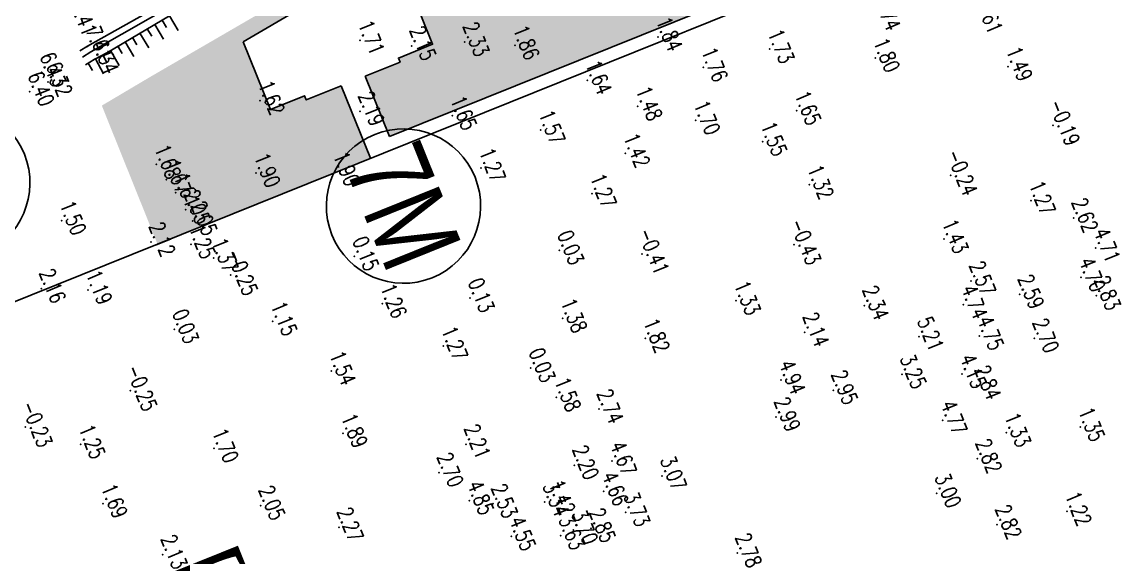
# Model space of a CAD drawing. Header units: millimetres. Extents: x 405522 to 410309, y 2303080 to 2310223.
# Drawn here: x 407244.8 to 407373.1, y 2306357.4 to 2306419.9 of the extents above; entities that cross this region are included whole.
import ezdxf
from ezdxf.enums import TextEntityAlignment as Align
from ezdxf.xclip import XClip

# ---------------------------------------------------------------- set-up
doc = ezdxf.new("R2010")
doc.units = ezdxf.units.MM
doc.header["$LTSCALE"] = 10
doc.header["$MEASUREMENT"] = 0
doc.header["$XCLIPFRAME"] = 0
doc.layers.get('0').update_dxf_attribs({"linetype": 'CONTINUOUS'})
doc.layers.get('Defpoints').update_dxf_attribs({"linetype": 'CONTINUOUS'})
for name, color, linetype in [('Bao', 1, 'CONTINUOUS'), ('caodo', 7, 'CONTINUOUS'), ('co', 84, 'CONTINUOUS'), ('De', 5, 'CONTINUOUS'), ('DIM', 4, 'CONTINUOUS'), ('Line', 136, 'CONTINUOUS'), ('Other', 9, 'CONTINUOUS')]:
    doc.layers.add(name, color=color, linetype=linetype)
doc.styles.add('1', font='VHAVAN_2.TTF')
doc.styles.add('Dien', font='simplex.shx', dxfattribs={"width": 0.75})
doc.styles.add('TextH', font='vntimeh.shx', dxfattribs={"width": 0.75})
doc.styles.add('txt', font='romans.shx', dxfattribs={"height": 0.2})
doc.dimstyles.new('D6.7', dxfattribs={"dimscale": 6.7, "dimtxt": 1.5, "dimasz": 2, "dimexe": 1.5, "dimexo": 0.5, "dimgap": 1, "dimtad": 1, "dimdec": 0, "dimdsep": 46, "dimtxsty": 'Dien', "dimcen": 1, "dimclrd": 256, "dimclre": 256, "dimclrt": 7, "dimaunit": 1, "dimadec": 3, "dimazin": 0, "dimtfac": 1, "dimtdec": 0, "dimtmove": 1, "dimatfit": 0, "dimfxl": 1, "dimtolj": 1, "dimtzin": 0, "dimlwe": -1, "dimarcsym": 0})

# ---------------------------------------------------------------- blocks, each defined once
blk = doc.blocks.new('*D6')
at = {"layer": 'Defpoints', "color": 0, "linetype": 'Continuous'}
for p in [(408519.4833505661, 2306591.769921404), (407115.9648304658, 2305987.299088136), (407150.70168588, 2305900.970934093)]:
    blk.add_point(p, dxfattribs=at)
at = {"layer": 'DIM', "linetype": 'Continuous'}
for p, q in [((408520.7338872618, 2306588.662083253), (408571.7275641989, 2306461.932419749)), ((407117.2153671616, 2305984.191249985), (407154.4532959671, 2305891.64741964))]:
    blk.add_line(p, q, dxfattribs=at)
at = {"layer": 'DIM', "linetype": 'Continuous', "lineweight": -2}
blk.add_line((408555.5446015078, 2306466.253787419), (407163.1330384839, 2305905.973080876), dxfattribs=at)
at = {"layer": 'DIM', "linetype": 'Continuous'}
for points in [[(408554.7109103773, 2306468.32567952), (408556.3782926383, 2306464.181895318), (408567.9759541118, 2306471.255934202)], [(407162.2993473534, 2305908.044972977), (407163.9667296144, 2305903.901188775), (407150.70168588, 2305900.970934093)]]:
    blk.add_solid(points, dxfattribs=at)
at = {"layer": 'DIM', "color": 7, "linetype": 'Continuous', "insert": (407854.9619415608, 2306196.990867676), "char_height": 10.05, "attachment_point": 5, "rotation": 21.918943909939344, "style": 'Dien'}
blk.add_mtext('\\A1;1528', dxfattribs=at)
blk = doc.blocks.new('kh_truc_thep')
at = {"color": 6}
blk.add_circle((0, -3), 3.000000000001425, dxfattribs=at)
at = {"color": 7, "style": '1', "width": 0.8}
blk.add_attdef('KH_TRUC', text='', height=3.000000000001425, dxfattribs=at).set_placement((0, -3), align=Align.MIDDLE)
blk = doc.blocks.new('20')
at = {"layer": 'caodo', "color": 8, "linetype": 'Continuous'}
for p in [(-355.0999999999767, -891.3999999999069, 5.09), (-323.3099999999977, -890.7099999999627, -0.6099999999999999), (-317.289999999979, -891.3699999996461, -0.1699999999999999), (-311.0799999999581, -890.9099999996834, 0.01000000000000023), (-305.2399999999907, -891.2900000000373, -0.4599999999999997), (-288.539999999979, -890.3100000000559, -0.4799999999999998), (-275.4899999999907, -891.7299999999814, -0.5899999999999999), (-354.3299999999581, -892.9399999999441, 4.02), (-283.2599999999511, -893.8599999998696, -0.5599999999999998), (-263.179999999993, -892.7599999997765, -0.5199999999999998), (-247.679999999993, -893.7799999997951, -0.8299999999999998), (-360.4599999999627, -894.4399999999441, 4.109999999999999), (-359.7199999999721, -895.5699999998324, 4), (-296.7699999999604, -895.3599999998696, -0.6799999999999997), (-361.8499999999767, -896.6899999999441, 4.08), (-334.9699999999721, -897.7299999999814, -0.6999999999999997), (-323.2999999999884, -899, -0.1299999999999999), (-290.8899999999558, -898.3999999999069, -0.8399999999999999), (-272.3699999999953, -898.9199999999255, -0.6699999999999997), (-312.5499999999884, -899.5099999997765, -0.6699999999999997), (-284.1399999999558, -900.0499999998137, -0.6199999999999999), (-302.2399999999907, -901.1699999999255, -0.7499999999999998), (-242.429999999993, -900.6099999998696, -2.51), (-276.320000000007, -902.5299999997951, -0.7699999999999998), (-292.3299999999581, -903.8699999996461, -0.8999999999999999), (-347.070000000007, -905.179999999702, -0.6399999999999999), (-335.4599999999627, -906.179999999702, -0.4199999999999997), (-326.2199999999721, -906.0099999997765, -0.4199999999999997), (-309.179999999993, -905.5800000000745, -1.05), (-254.3899999999558, -906.4399999999441, -2.56), (-345.8999999999651, -906.9499999997206, -0.6499999999999999), (-270.8800000000047, -907.5499999998137, -0.9999999999999998), (-344.8299999999581, -908.4899999997579, -0.7099999999999997), (-296.2299999999814, -908.589999999851, -1.05), (-343.6399999999558, -910.4699999997392, -0.27), (-245.0199999999604, -909.4099999996834, -1.05), (-358.1300000000047, -911.7399999997579, -0.8199999999999998), (-342.8299999999581, -911.7900000000373, -0.27), (-240.0299999999697, -911.4199999999255, 0.3000000000000003), (-347.7199999999721, -914.2299999999814, -0.1999999999999997), (-255.1699999999837, -913.8799999998882, -0.8899999999999999), (-343.039999999979, -914.4899999997579, -1.07), (-300.0499999999884, -915.2099999999627, -2.29), (-290.3899999999558, -915.6099999998696, -2.73), (-272.6599999999744, -914.5200000000186, -2.75), (-237.4499999999534, -914.9099999996834, 2.39), (-340.3999999999651, -916.089999999851, -0.9499999999999997), (-323.9599999999627, -915.9099999996834, -2.17), (-338.3899999999558, -918.089999999851, -2.57), (-251.9899999999907, -918.7799999997951, 0.25), (-239.1699999999837, -918.339999999851, 2.38), (-360.5099999999511, -919.6599999996834, -0.1599999999999997), (-355.070000000007, -919.8300000000745, -1.13), (-310.4799999999814, -920.7700000000186, -2.19), (-246.320000000007, -920.339999999851, 0.27), (-237.3999999999651, -920.5, 0.5100000000000002), (-320.7199999999721, -921.4099999996834, -1.06), (-279.4199999999837, -921.0800000000745, -0.9899999999999998), (-264.4499999999534, -921.6399999996647, 0.02000000000000002), (-252.9199999999837, -921.5299999997951, 2.42), (-299.6699999999837, -923.1199999996461, -0.9399999999999997), (-344.9899999999907, -924.3899999996647, -2.29), (-333.4899999999907, -923.4899999997579, -1.17), (-290.0199999999604, -925.4499999997206, -0.4999999999999998), (-271.4199999999837, -924.7599999997765, -0.1799999999999997), (-258.0599999999977, -925.2599999997765, 2.89), (-251.039999999979, -925.1699999999255, 2.43), (-244.5999999999767, -925.4599999999627, 0.3800000000000003), (-313.5899999999674, -926.3599999998696, -1.05), (-326.6499999999651, -929.25, -0.7799999999999998), (-303.3800000000047, -928.9099999996834, -2.29), (-260.070000000007, -929.6499999999069, 0.9300000000000002), (-253.070000000007, -929.6099999998696, 1.830000000000001), (-274.1900000000023, -930.3100000000559, 2.620000000000001), (-251.359999999986, -930.9399999999441, 0.52), (-350.1300000000047, -931.5600000000559, -2.57), (-300.3899999999558, -932.3199999998324, -0.7399999999999998), (-268.0799999999581, -931.5, 0.6300000000000003), (-295.429999999993, -933.7099999999627, 0.4200000000000004), (-274.7599999999511, -934.6399999996647, 0.6700000000000004), (-362.359999999986, -935.7799999997951, -2.55), (-255.3099999999977, -935.0099999997765, 2.450000000000001), (-239.2599999999511, -935.7999999998137, -0.9699999999999998), (-325.2799999999697, -936.5400000000373, -0.4299999999999997), (-247.8800000000047, -936.4499999997206, -0.9899999999999998), (-355.8999999999651, -937.8300000000745, -1.07), (-340.3499999999767, -938.2799999997951, -0.6199999999999999), (-310.9400000000023, -937.7999999998137, -0.1099999999999999), (-293.8899999999558, -939.7700000000186, 2.35), (-251.2599999999511, -939.5, 0.5), (-314.0999999999767, -941.1099999998696, 0.3800000000000003), (-298.2999999999884, -940.25, -0.1199999999999997), (-288.0599999999977, -941.5099999997765, 0.7500000000000004), (-294.859999999986, -943.3100000000559, 2.34), (-256.0099999999511, -943.5299999997951, 0.6800000000000002), (-353.289999999979, -944.75, -0.6299999999999999), (-334.9199999999837, -944.9599999999627, -0.27), (-310.5499999999884, -944.3699999996461, 2.530000000000001), (-307.7799999999697, -944.7399999997579, 0.2100000000000004), (-301.7699999999604, -944.5299999997951, 1.02), (-301.0499999999884, -944.2999999998137, -0.8999999999999999), (-292.320000000007, -945.7299999999814, 1.41), (-240.789999999979, -945.6399999996647, -1.1), (-325.7799999999697, -947.4899999997579, -0.04999999999999982), (-298.4099999999744, -947.7999999998137, 1.38), (-296.3399999999674, -947.589999999851, 0.5300000000000002), (-248.9599999999627, -947.1899999999441, 0.5), (-305.6599999999744, -948.5400000000373, 2.23), (-299.9099999999744, -948.4499999997206, 1.31), (-346.3299999999581, -950.679999999702, -0.1899999999999999), (-279.2799999999697, -950.5, 0.4600000000000004)]:
    blk.add_point(p, dxfattribs=at)
at = {"layer": 'caodo', "color": 8, "linetype": 'Continuous', "style": 'txt', "width": 0.75}
for s, p in [('1.74', (-262.570000000007, -887.8999999999069, -0.5799999999999998)), ('1.61', (-250.679999999993, -888.2399999997579, -0.7099999999999997)), ('6.41', (-356.359999999986, -888.4899999997579, 4.09)), ('1.71', (-322.8099999999977, -890.7099999999627, -0.6099999999999999)), ('2.33', (-310.5799999999581, -890.9099999996834, 0.01000000000000023)), ('1.84', (-288.039999999979, -890.3100000000559, -0.4799999999999998)), ('7.41', (-354.5999999999767, -891.3999999999069, 5.09)), ('2.15', (-316.789999999979, -891.3699999996461, -0.1699999999999999)), ('1.86', (-304.7399999999907, -891.2900000000373, -0.4599999999999997)), ('1.73', (-274.9899999999907, -891.7299999999814, -0.5899999999999999)), ('6.34', (-353.8289999999688, -892.9399999999441, 4.02)), ('1.80', (-262.679999999993, -892.7599999997765, -0.5199999999999998)), ('6.43', (-359.9589999999735, -894.4399999999441, 4.109999999999999)), ('1.76', (-282.7599999999511, -893.8599999998696, -0.5599999999999998)), ('1.49', (-247.179999999993, -893.7799999997951, -0.8299999999999998)), ('6.32', (-359.2189999999828, -895.5699999998324, 4)), ('1.64', (-296.2699999999604, -895.3599999998696, -0.6799999999999997)), ('6.40', (-361.3499999999767, -896.6899999999441, 4.08)), ('1.62', (-334.4699999999721, -897.7299999999814, -0.6999999999999997)), ('1.48', (-290.3899999999558, -898.3999999999069, -0.8399999999999999)), ('2.19', (-322.7999999999884, -899, -0.1299999999999999)), ('1.65', (-312.0499999999884, -899.5099999997765, -0.6699999999999997)), ('1.65', (-271.8699999999953, -898.9199999999255, -0.6699999999999997)), ('1.57', (-301.7399999999907, -901.1699999999255, -0.7499999999999998)), ('1.70', (-283.6399999999558, -900.0499999998137, -0.6199999999999999)), ('-0.19', (-241.929999999993, -900.6099999998696, -2.51)), ('1.55', (-275.820000000007, -902.5299999997951, -0.7699999999999998)), ('1.42', (-291.8299999999581, -903.8699999996461, -0.8999999999999999)), ('1.68', (-346.570000000007, -905.179999999702, -0.6399999999999999)), ('1.90', (-334.9599999999627, -906.179999999702, -0.4199999999999997)), ('1.90', (-325.7199999999721, -906.0099999997765, -0.4199999999999997)), ('1.27', (-308.679999999993, -905.5800000000745, -1.05)), ('-0.24', (-253.8899999999558, -906.4399999999441, -2.56)), ('1.67', (-345.3999999999651, -906.9499999997206, -0.6499999999999999)), ('1.32', (-270.3800000000047, -907.5499999998137, -0.9999999999999998)), ('1.61', (-344.3299999999581, -908.4899999997579, -0.7099999999999997)), ('1.27', (-295.7299999999814, -908.589999999851, -1.05)), ('1.27', (-244.5199999999604, -909.4099999996834, -1.05)), ('2.05', (-343.1399999999558, -910.4699999997392, -0.27)), ('2.62', (-239.5299999999697, -911.4199999999255, 0.3000000000000003)), ('1.50', (-357.6300000000047, -911.7399999997579, -0.8199999999999998)), ('2.05', (-342.3299999999581, -911.7900000000373, -0.27)), ('-0.43', (-272.1599999999744, -914.5200000000186, -2.75)), ('1.43', (-254.6699999999837, -913.8799999998882, -0.8899999999999999)), ('2.12', (-347.2199999999721, -914.2299999999814, -0.1999999999999997)), ('1.25', (-342.539999999979, -914.4899999997579, -1.07)), ('0.03', (-299.5499999999884, -915.2099999999627, -2.29)), ('-0.41', (-289.8899999999558, -915.6099999998696, -2.73)), ('4.71', (-236.9499999999534, -914.9099999996834, 2.39)), ('1.37', (-339.8999999999651, -916.089999999851, -0.9499999999999997)), ('0.15', (-323.4599999999627, -915.9099999996834, -2.17)), ('-0.25', (-337.8899999999558, -918.089999999851, -2.57)), ('2.57', (-251.4899999999907, -918.7799999997951, 0.25)), ('4.70', (-238.6699999999837, -918.339999999851, 2.38)), ('2.16', (-360.0099999999511, -919.6599999996834, -0.1599999999999997)), ('1.19', (-354.570000000007, -919.8300000000745, -1.13)), ('2.59', (-245.820000000007, -920.339999999851, 0.27)), ('2.83', (-236.8999999999651, -920.5, 0.5100000000000002)), ('1.26', (-320.2199999999721, -921.4099999996834, -1.06)), ('0.13', (-309.9799999999814, -920.7700000000186, -2.19)), ('1.33', (-278.9199999999837, -921.0800000000745, -0.9899999999999998)), ('2.34', (-263.9499999999534, -921.6399999996647, 0.02000000000000002)), ('4.74', (-252.4199999999837, -921.5299999997951, 2.42)), ('0.03', (-344.4899999999907, -924.3899999996647, -2.29)), ('1.15', (-332.9899999999907, -923.4899999997579, -1.17)), ('1.38', (-299.1699999999837, -923.1199999996461, -0.9399999999999997)), ('1.82', (-289.5199999999604, -925.4499999997206, -0.4999999999999998)), ('2.14', (-270.9199999999837, -924.7599999997765, -0.1799999999999997)), ('5.21', (-257.5599999999977, -925.2599999997765, 2.89)), ('4.75', (-250.539999999979, -925.1699999999255, 2.43)), ('2.70', (-244.0999999999767, -925.4599999999627, 0.3800000000000003)), ('1.27', (-313.0899999999674, -926.3599999998696, -1.05)), ('1.54', (-326.1499999999651, -929.25, -0.7799999999999998)), ('0.03', (-302.8800000000047, -928.9099999996834, -2.29)), ('4.94', (-273.6900000000023, -930.3100000000559, 2.620000000000001)), ('3.25', (-259.570000000007, -929.6499999999069, 0.9300000000000002)), ('4.15', (-252.570000000007, -929.6099999998696, 1.830000000000001)), ('-0.25', (-349.6300000000047, -931.5600000000559, -2.57)), ('2.95', (-267.5799999999581, -931.5, 0.6300000000000003)), ('2.84', (-250.859999999986, -930.9399999999441, 0.52)), ('1.58', (-299.8899999999558, -932.3199999998324, -0.7399999999999998)), ('2.74', (-294.929999999993, -933.7099999999627, 0.4200000000000004)), ('2.99', (-274.2599999999511, -934.6399999996647, 0.6700000000000004)), ('-0.23', (-361.859999999986, -935.7799999997951, -2.55)), ('4.77', (-254.8099999999977, -935.0099999997765, 2.450000000000001)), ('1.35', (-238.7599999999511, -935.7999999998137, -0.9699999999999998)), ('1.89', (-324.7799999999697, -936.5400000000373, -0.4299999999999997)), ('1.33', (-247.3800000000047, -936.4499999997206, -0.9899999999999998)), ('1.25', (-355.3999999999651, -937.8300000000745, -1.07)), ('1.70', (-339.8499999999767, -938.2799999997951, -0.6199999999999999)), ('2.21', (-310.4400000000023, -937.7999999998137, -0.1099999999999999)), ('2.82', (-250.7599999999511, -939.5, 0.5)), ('2.20', (-297.7999999999884, -940.25, -0.1199999999999997)), ('4.67', (-293.3899999999558, -939.7700000000186, 2.35)), ('2.70', (-313.5999999999767, -941.1099999998696, 0.3800000000000003)), ('3.07', (-287.5599999999977, -941.5099999997765, 0.7500000000000004)), ('4.66', (-294.359999999986, -943.3100000000559, 2.34)), ('3.00', (-255.5099999999511, -943.5299999997951, 0.6800000000000002)), ('1.69', (-352.789999999979, -944.75, -0.6299999999999999)), ('4.85', (-310.0499999999884, -944.3699999996461, 2.530000000000001)), ('2.53', (-307.2799999999697, -944.7399999997579, 0.2100000000000004)), ('3.34', (-301.2699999999604, -944.5299999997951, 1.02)), ('1.42', (-300.5499999999884, -944.2999999998137, -0.8999999999999999)), ('2.05', (-334.4199999999837, -944.9599999999627, -0.27)), ('3.73', (-291.820000000007, -945.7299999999814, 1.41)), ('1.22', (-240.289999999979, -945.6399999996647, -1.1)), ('2.82', (-248.4599999999627, -947.1899999999441, 0.5)), ('2.27', (-325.2799999999697, -947.4899999997579, -0.04999999999999982)), ('3.63', (-299.4099999999744, -948.4499999997206, 1.31)), ('3.70', (-297.9099999999744, -947.7999999998137, 1.38)), ('2.85', (-295.8399999999674, -947.589999999851, 0.5300000000000002)), ('4.55', (-305.1599999999744, -948.5400000000373, 2.23)), ('2.13', (-345.8299999999581, -950.679999999702, -0.1899999999999999)), ('2.78', (-278.7799999999697, -950.5, 0.4600000000000004))]:
    blk.add_text(s, height=1.8, rotation=292, dxfattribs=at).set_placement(p, align=Align.CENTER)

msp = doc.modelspace()

# ---------------------------------------------------------------- hatches: boundary and pattern name
at = {"layer": 'co', "linetype": 'Continuous'}
h = msp.add_hatch(dxfattribs=at)
h.set_pattern_fill('GRASS', color=86, scale=0.9999999999999998, angle=-9.154247039750842e-09, style=0)
h.set_pattern_definition([(21.91894380089891, (407717.7514152989, 2306586.61674795), (0.392032972917054, 0.9199511658877224), [0.1874999999999999, -1.226713562999999]), (336.9189438008989, (407717.7514152989, 2306586.61674795), (0.3920329730204795, 0.9199511661304223), [0.1875, -0.8124999999999999]), (66.91894380089893, (407717.7514152989, 2306586.61674795), (-0.9199511661304223, 0.3920329730204795), [0.1874999999999999, -0.8124999999999997])])
edge = h.paths.add_edge_path()
edge.add_line((407254.1170228908, 2306410.169202854), (407260.6047045343, 2306394.045993825))
edge.add_line((407260.6047045343, 2306394.045993825), (407285.4548879365, 2306404.045248837))
edge.add_line((407285.4548879365, 2306404.045248837), (407282.0616406134, 2306412.478158909))
edge.add_line((407282.0616406134, 2306412.478158909), (407277.9797039331, 2306410.835662958))
edge.add_line((407277.9797039331, 2306410.835662958), (407277.7893237203, 2306411.308796528))
edge.add_line((407277.7893237203, 2306411.308796528), (407273.8001583294, 2306409.703630031))
edge.add_line((407273.8001583294, 2306409.703630031), (407270.6200811035, 2306417.606769071))
edge.add_line((407270.6200811035, 2306417.606769071), (407284.0696774927, 2306425.47742779))
edge.add_line((407284.0696774927, 2306425.47742779), (407288.693920144, 2306427.33813765))
edge.add_line((407288.693920144, 2306427.33813765), (407292.7255011137, 2306417.318838529))
edge.add_line((407292.7255011137, 2306417.318838529), (407288.7363357256, 2306415.713672033))
edge.add_line((407288.7363357256, 2306415.713672033), (407288.9267159385, 2306415.240538464))
edge.add_line((407288.9267159385, 2306415.240538464), (407284.8447792606, 2306413.598042505))
edge.add_line((407284.8447792606, 2306413.598042505), (407287.6780847382, 2306406.556701861))
edge.add_line((407287.6780847382, 2306406.556701861), (407329.4904017044, 2306423.381206268))
edge.add_line((407329.4904017044, 2306423.381206268), (407321.277921924, 2306443.790889731))
edge.add_line((407321.277921924, 2306443.790889731), (407391.9696435035, 2306472.235933241))
edge.add_line((407391.9696435035, 2306472.235933241), (407400.1821232486, 2306451.826249867))
edge.add_line((407400.1821232486, 2306451.826249867), (407418.736380878, 2306459.292140589))
edge.add_line((407418.736380878, 2306459.292140589), (407415.6678998304, 2306466.917940378))
edge.add_line((407415.6678998304, 2306466.917940378), (407418.0892304467, 2306467.892239111))
edge.add_line((407418.0892304467, 2306467.892239111), (407416.6686293677, 2306471.42272188))
edge.add_arc((407416.2406032057, 2306476.504728728), 5.100000000270966, -50.976420963221415, 274.81430867917214, ccw=False)
edge.add_line((407419.4517680119, 2306472.542605485), (407420.8723690949, 2306469.012122715))
edge.add_line((407420.8723690949, 2306469.012122715), (407423.2936997163, 2306469.986421451))
edge.add_line((407423.2936997163, 2306469.986421451), (407424.0813511835, 2306468.028947273))
edge.add_line((407424.0813511835, 2306468.028947273), (407430.6679639445, 2306470.679278646))
edge.add_line((407430.6679639445, 2306470.679278646), (407427.4314589711, 2306478.72265207))
edge.add_line((407427.4314589711, 2306478.72265207), (407423.1548513077, 2306477.001824099))
edge.add_line((407423.1548513077, 2306477.001824099), (407420.4597060886, 2306483.699808384))
edge.add_line((407420.4597060886, 2306483.699808384), (407431.3322034824, 2306488.074700606))
edge.add_line((407431.3322034824, 2306488.074700606), (407434.505207047, 2306480.189141089))
edge.add_arc((407422.4449395959, 2306475.336312125), 12.99999999799835, -68.08105611815012, 21.91894389356969, ccw=False)
edge.add_line((407427.2977685576, 2306463.276044673), (407428.0443576286, 2306461.42061891))
edge.add_arc((407422.4449395933, 2306475.336312126), 15.00000000049874, 291.9189438879702, 381.9189438861541)
edge.add_line((407436.3606328095, 2306480.935730161), (407433.7342182117, 2306487.462904873))
edge.add_arc((407429.0956538063, 2306485.596432194), 5.000000000345068, 21.91894389110442, 111.6081401787035)
edge.add_line((407427.254370581, 2306490.245053074), (407425.7664817182, 2306489.655711661))
edge.add_line((407425.7664817182, 2306489.655711661), (407404.3746197062, 2306481.865124488))
edge.add_line((407404.3746197062, 2306481.865124488), (407387.1692075391, 2306476.129275814))
edge.add_line((407387.1692075391, 2306476.129275814), (407368.1393202968, 2306469.173936851))
edge.add_line((407368.1393202968, 2306469.173936851), (407354.3811752048, 2306464.324671585))
edge.add_line((407354.3811752048, 2306464.324671585), (407349.8883223158, 2306463.037029213))
edge.add_line((407349.8883223158, 2306463.037029213), (407338.1906022896, 2306456.846383967))
edge.add_line((407338.1906022896, 2306456.846383967), (407320.7539099596, 2306447.700914217))
edge.add_line((407320.7539099596, 2306447.700914217), (407305.9439592828, 2306440.590780963))
edge.add_line((407305.9439592828, 2306440.590780963), (407289.8833454648, 2306430.983138181))
edge.add_line((407289.8833454648, 2306430.983138181), (407259.7631739253, 2306413.513734311))
edge.add_line((407259.7631739253, 2306413.513734311), (407254.1170228908, 2306410.169202854))
h.paths.add_polyline_path([(407177.1105452421, 2306360.449485613), (407173.2358340801, 2306370.078931296), (407147.2762224373, 2306358.137330575), (407130.3317128211, 2306350.723753258), (407113.5068215086, 2306343.770464835), (407091.1422524607, 2306334.552587217), (407073.8310301324, 2306325.49473595), (407056.1712730328, 2306316.316248703), (407024.3960636385, 2306299.576530544), (407025.4169672449, 2306299.410790426)])

# ---------------------------------------------------------------- linework, layer by layer
at = {"layer": 'De', "color": 8, "linetype": 'Continuous'}
for p, q in [((407262.0097381261, 2306420.654348878), (407263.0286345841, 2306418.933346261)), ((407259.4282342005, 2306419.126004191), (407259.9376824295, 2306418.265502882)), ((407260.288735509, 2306419.63545242), (407261.3076319671, 2306417.914449803)), ((407261.1492368176, 2306420.144900648), (407261.6586850465, 2306419.28439934)), ((407257.7072315835, 2306418.107107732), (407258.2166798125, 2306417.246606424)), ((407258.567732892, 2306418.616555961), (407259.58662935, 2306416.895553344)), ((407255.125727658, 2306416.578763045), (407256.144624116, 2306414.857760428)), ((407255.9862289665, 2306417.088211274), (407256.4956771955, 2306416.227709966)), ((407256.846730275, 2306417.597659504), (407257.865626733, 2306415.876656887)), ((407253.3687914108, 2306415.623844148), (407254.3082050569, 2306413.858199223)), ((407254.2516138733, 2306416.093550971), (407254.7213206964, 2306415.210728508)), ((407252.5071086614, 2306415.116736135), (407253.0211934844, 2306414.258996784))]:
    msp.add_line(p, q, dxfattribs=at)
at = {"layer": 'De', "linetype": 'Continuous', "flags": 128}
for points in [[(407385.52, 2306480.85), (407366.45, 2306473.88), (407352.86, 2306469.09), (407348.01, 2306467.7), (407335.86, 2306461.27), (407318.51, 2306452.17), (407303.5735882624, 2306444.999153847), (407287.36, 2306435.3), (407270.11, 2306425.45), (407254.79, 2306416.38), (407253.23, 2306415.55), (407252.2002346572, 2306414.932811651)], [(407374.0862439345, 2306478.551644758), (407366.44, 2306475.68), (407357.6305396777, 2306472.701486261), (407347.25, 2306469.25), (407338.6624544597, 2306464.65980435), (407325.74, 2306458.25), (407311.76, 2306451.21), (407302.6552681609, 2306446.920331304), (407294.1, 2306441.82), (407278.948934818, 2306432.71419198), (407268.0283054712, 2306426.150880879), (407260.1399999998, 2306421.41), (407252.46, 2306417.09), (407251.5474201262, 2306416.555188599)], [(407376.0899999999, 2306478.3), (407352.52, 2306469.96), (407347.61, 2306468.57), (407338.9, 2306463.95), (407332.914662321, 2306460.946348889), (407327.2343750934, 2306458.09578273), (407319.8084308471, 2306454.369185021), (407317.1, 2306453.01), (407303.0617311985, 2306446.061557505), (407292.532304483, 2306439.766968586), (407286.3158837832, 2306436.07177387), (407277.75, 2306430.98), (407263.4007381715, 2306422.475723554), (407252.83, 2306416.42), (407251.8487581733, 2306415.806302234)]]:
    msp.add_lwpolyline(points, dxfattribs=at)
at = {"layer": 'Line', "linetype": 'Continuous'}
for p, q in [((407329.4904017044, 2306423.381206268), (407287.6780847382, 2306406.556701861)), ((407284.8447792568, 2306413.598042514), (407287.6780847382, 2306406.556701861)), ((407282.0616406134, 2306412.478158909), (407285.4548879393, 2306404.045248829))]:
    msp.add_line(p, q, dxfattribs=at)
for points in [[(407284.8447792587, 2306413.598042513), (407288.926715939, 2306415.240538463), (407288.7363357256, 2306415.713672033), (407292.7255011137, 2306417.318838529), (407288.693920144, 2306427.33813765), (407284.0696774932, 2306425.47742779), (407270.6200811035, 2306417.60676907)], [(407270.6200811035, 2306417.60676907), (407273.8001583299, 2306409.70363003), (407277.7893237203, 2306411.308796528), (407277.9797039331, 2306410.835662958), (407282.0616406134, 2306412.478158909)]]:
    msp.add_lwpolyline(points, dxfattribs=at)
at = {"layer": 'Other', "color": 152, "linetype": 'Continuous', "flags": 128}
for points in [[(407436.3606328902, 2306480.935730272, -0.4142135623753972), (407428.0443577127, 2306461.42061902), (407025.4169673542, 2306299.410790471, -0.4142135623704892), (407024.1159599375, 2306299.965208816), (407022.4178909258, 2306304.18525584)], [(407436.3606328095, 2306480.935730161, -0.4142135623753972), (407428.0443576291, 2306461.42061891), (407025.4169672449, 2306299.410790426, -0.4142135623704892), (407024.1159598279, 2306299.965208771), (407022.417890817, 2306304.185255795)]]:
    msp.add_lwpolyline(points, format="xyb", dxfattribs=at)

# ---------------------------------------------------------------- block references
at = {"layer": 'caodo', "linetype": 'Continuous'}
ref = msp.add_blockref('20', (407607.5599999998, 2307308.49, 2.32), dxfattribs=at)
XClip(ref).set_block_clipping_path([(-1349.6056714252336, -661.9058657553978), (-160.24326352693606, -789.0626177703962), (-158.36999999999534, -682.7400000002235), (-152.55370127764763, -565.1435954412445), (-154.45678520214278, -515.7710593813099), (-164.5656294519431, -479.7079773764126), (-169.84830490715103, -457.46881066821516), (-166.82796598720597, -442.01621566619724), (-126.78273369179806, -389.4443280850537), (-106.05188721581362, -361.8542004311457), (-63.77944376063533, -462.4105278351344), (-33.466447652434, -538.7088304474019), (-26.830958046135493, -536.6440252331086), (-14.194728780596051, -530.2900720490143), (2.873561021173373, -522.7809317391366), (21.779086004185956, -516.4300709003583), (33.49636997265043, -516.3916891841218), (41.83233972010203, -526.5245847343467), (49.38700186560163, -538.8965703272261), (57.58147363178432, -547.8425059784204), (240.7905528639676, -478.5933098080568), (312.71683337684954, -453.523366919253), (469.9752955258009, -835.1642690971494), (381.01757410995197, -875.9365015272051), (340.05356005806243, -891.0018749474548), (281.9833174137748, -920.0360526661389), (270.2997928529512, -925.8934261840768), (259.64971878379583, -926.485182072036), (238.13632499426603, -935.887616972439), (231.39031789585715, -941.3565830942243), (234.28019038640196, -952.6351198460907), (233.34951378498226, -963.7375780143775), (228.57153214595746, -974.9643217222765), (217.37020478205523, -983.9257580563426), (203.91382668475853, -988.0474594873376), (188.67127670557238, -983.9718116582371), (177.38840578240342, -980.8930276110768), (171.5204358987976, -984.3872820092365), (-73.64572811854305, -1086.5773775354028), (-160.72326044749934, -789.4035990480334), (-175.86631778383162, -787.8968891631812), (-1242.6150691517978, -731.501864743419), (-1048.6445017770166, -1275.3187000523321), (-581.3011768160504, -1893.6633556210436), (45.25815080979373, -1711.1176481554285), (672.5305126870517, -1468.653420693241), (1174.462400796474, -665.2848953921348), (720.1397881704615, 463.7992460099049), (-44.86505850660615, 588.3045099438168), (-757.8349164568353, 52.953614375554025)])
at = {"layer": 'Line', "color": 1, "extrusion": (0.01828819611342885, 0.007358832454981591, 0.9998056758529711)}
ref = msp.add_blockref('kh_truc_thep', (1987649.808047128, -1238524.979436596, 24420.04476020806), dxfattribs=dict(at, xscale=2.999999999939282, yscale=2.999999999202922, rotation=90.00000001206222))
ref.add_attrib('KH_TRUC', '5d', dxfattribs={"layer": '0', "color": 7, "extrusion": (0.006097118530146555, 0.002453367923603044, 0.9999784028325117), "height": 9.37338065280074, "rotation": 291.9610149949045, "style": '1', "oblique": 359.9999853142, "width": 0.800138208027694}).set_placement((407229.1586389469, 2306388.113500663, 8141.421193190415), align=Align.MIDDLE)
at = {"layer": 'Line', "color": 1, "extrusion": (0.01828819611342886, 0.007358832454981592, 0.9998056758529711)}
ref = msp.add_blockref('kh_truc_thep', (1987627.679998436, -1238572.756653015, 24420.98678542582), dxfattribs=dict(at, xscale=2.999999999939281, yscale=2.999999999202921, rotation=90.00000001206222))
ref.add_attrib('KH_TRUC', '7M', dxfattribs={"layer": '0', "color": 7, "extrusion": (0.006097118530146557, 0.002453367923603044, 0.9999784028325117), "height": 9.373380652800739, "rotation": 291.9610149949045, "style": '1', "oblique": 359.9999853142, "width": 0.800138208027694}).set_placement((407281.7500949325, 2306385.422686458, 8141.735255844572), align=Align.MIDDLE)

# ---------------------------------------------------------------- texts
at = {"layer": 'Bao', "color": 7, "linetype": 'Continuous', "style": 'TextH', "width": 0.75}
msp.add_text('30.000 dwt', height=13.5, rotation=21.91894389507354, dxfattribs=at).set_placement((407237.843904793, 2306331.366237863), align=Align.CENTER)

# ---------------------------------------------------------------- dimensions: what is measured, and where the dimension line sits
at = {"layer": 'DIM', "linetype": 'Continuous'}
dim = msp.add_linear_dim(base=(407150.70168588, 2305900.970934093), p1=(408519.4833505659, 2306591.769921404), p2=(407115.9648304658, 2305987.299088136), angle=21.91894390993935, dimstyle='D6.7', dxfattribs=at)
dim.commit()
dim.dimension.update_dxf_attribs({"geometry": '*D6', "text_midpoint": (407854.9619415608, 2306196.990867676)})

doc.saveas('drawing.dxf')
